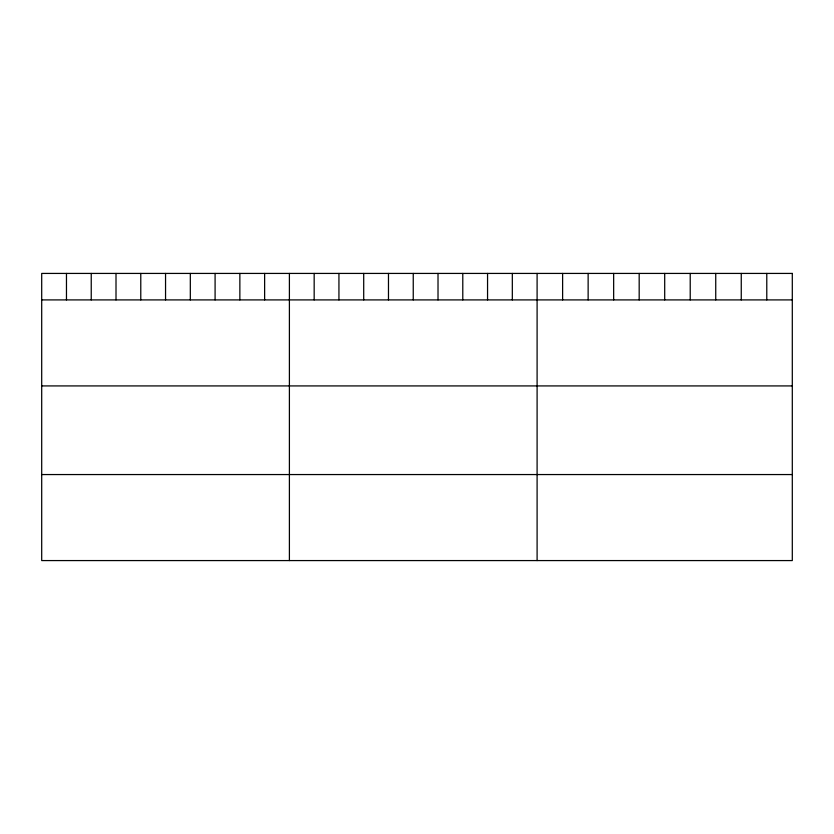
<?xml version="1.0" encoding="UTF-8"?>
<svg xmlns="http://www.w3.org/2000/svg" width="834" height="834" viewBox="0 0 834 834"><rect width="100%" height="100%" fill="white"/><g stroke="black" fill="none" stroke-linecap="round" stroke-linejoin="round"><path stroke-width="1.25" d="M41.7 299.906L792.3 299.906M41.7 385.923L792.3 385.923M41.7 474.556L792.3 474.556M766.78 273.427L766.78 299.906M741.259 273.427L741.259 299.906M715.739 273.427L715.739 299.906M690.218 273.427L690.218 299.906M664.698 273.427L664.698 299.906M639.178 273.427L639.178 299.906M613.657 273.427L613.657 299.906M588.137 273.427L588.137 299.906M562.616 273.427L562.616 299.906M537.096 273.427L537.096 560.573M512.326 273.427L512.326 299.906M487.556 273.427L487.556 299.906M462.787 273.427L462.787 299.906M438.017 273.427L438.017 299.906M413.247 273.427L413.247 299.906M388.477 273.427L388.477 299.906M363.707 273.427L363.707 299.906M338.938 273.427L338.938 299.906M314.168 273.427L314.168 299.906M289.398 273.427L289.398 560.573M264.628 273.427L264.628 299.906M239.858 273.427L239.858 299.906M215.089 273.427L215.089 299.906M190.319 273.427L190.319 299.906M165.549 273.427L165.549 299.906M140.779 273.427L140.779 299.906M116.009 273.427L116.009 299.906M91.24 273.427L91.24 299.906M66.47 273.427L66.47 299.906M792.3 273.427L41.7 273.427L41.7 560.573L792.3 560.573L792.3 273.427"/></g></svg>
